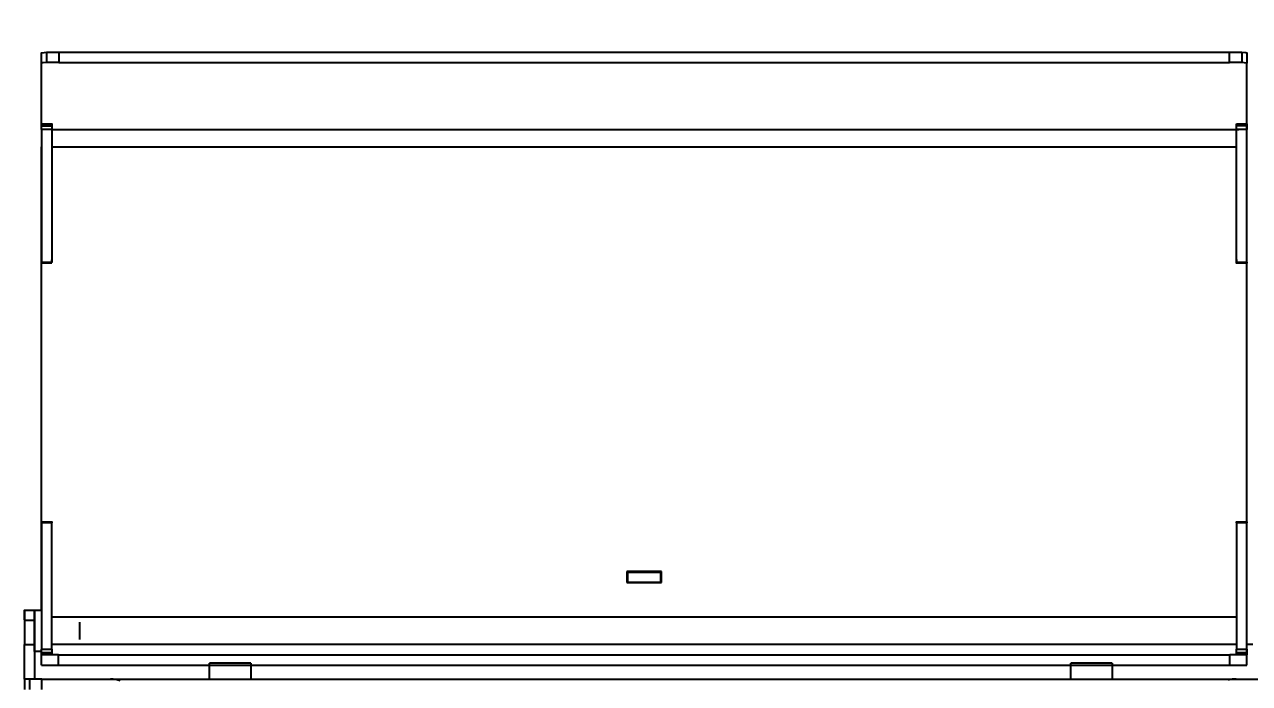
# Model space of a CAD drawing. Header units: millimetres. Extents: x 10366 to 18985, y 24538 to 29685.
# Drawn here: x 16880.5 to 17236.2, y 28108.2 to 28299.5 of the extents above; entities that cross this region are included whole.
import ezdxf

# ---------------------------------------------------------------- set-up
doc = ezdxf.new("R2010")
doc.units = ezdxf.units.MM
doc.header["$LTSCALE"] = 3
doc.layers.add('DomyÅ›lny', color=7, linetype='Continuous')
doc.styles.get("Standard").update_dxf_attribs({"font": 'arial.ttf'})
doc.dimstyles.new('MATEUSZ', dxfattribs={"dimtxt": 35, "dimasz": 16, "dimexe": 0.18, "dimexo": 0.0625, "dimgap": 0.09, "dimtad": 0, "dimdec": 0, "dimdsep": 46, "dimtxsty": 'Standard', "dimblk": 'DOT', "dimcen": 0.09, "dimse1": 1, "dimse2": 1, "dimadec": 0, "dimazin": 0, "dimtfac": 1, "dimtdec": 0, "dimtofl": 0, "dimtmove": 0, "dimatfit": 3, "dimfxl": 1, "dimtolj": 1, "dimtzin": 0, "dimlwd": 9, "dimlwe": 9, "dimarcsym": 0})

# ---------------------------------------------------------------- blocks, each defined once
blk = doc.blocks.new('_Dot')
at = {"color": 0, "linetype": 'ByBlock', "lineweight": -2}
blk.add_line((-0.5, 0), (-1, 0), dxfattribs=at)
at = {"color": 0, "linetype": 'ByBlock', "const_width": 0.5}
blk.add_lwpolyline([(-0.25, 0, 1), (0.25, 0, 1)], format="xyb", close=True, dxfattribs=at)
blk = doc.blocks.new('*D24')
at = {"color": 0, "lineweight": 9, "transparency": 16777216}
for p, q in [((16629.69, 28275.46), (16629.69, 27844.04)), ((16629.69, 27335.46), (16629.69, 27766.89))]:
    blk.add_line(p, q, dxfattribs=at)
at = {"layer": 'Defpoints', "color": 0, "transparency": 16777216}
for p in [(16629.69, 28291.46), (16890.48, 28291.46), (16910.55, 27319.46)]:
    blk.add_point(p, dxfattribs=at)
at = {"color": 0, "lineweight": 9, "transparency": 16777216, "xscale": 16, "yscale": 16, "zscale": 16}
for p, rotation in [((16629.69, 28291.46), 90), ((16629.69, 27319.46), 270)]:
    blk.add_blockref('_Dot', p, dxfattribs=dict(at, rotation=rotation))
at = {"color": 0, "transparency": 16777216, "insert": (16629.69, 27805.46), "char_height": 35, "attachment_point": 5, "rotation": 90}
blk.add_mtext('\\A1;972', dxfattribs=at)

msp = doc.modelspace()

# ---------------------------------------------------------------- linework, layer by layer
at = {"layer": 'DomyÅ›lny'}
for p, q in [((16885.45, 28288.21), (16885.45, 28291.2)), ((16886.92, 28291.39), (16886.92, 28288.39)), ((16890.48, 28291.46), (17230.42, 28291.46)), ((16890.48, 28291.46), (16890.48, 28288.47)), ((17230.42, 28288.47), (17230.42, 28291.46)), ((17233.98, 28291.39), (17233.98, 28288.39)), ((17235.45, 28291.2), (17235.45, 28288.21)), ((16885.45, 28268.95), (16885.45, 28288.21)), ((16890.48, 28288.47), (17230.42, 28288.47)), ((17235.45, 28268.95), (17235.45, 28288.21)), ((16885.45, 28270.67), (16888.45, 28270.67)), ((16885.45, 28270.08), (16888.45, 28270.08)), ((16885.45, 28268.98), (16885.45, 28230.47)), ((16888.45, 28268.98), (16885.45, 28268.98)), ((16888.32, 28268.95), (17233.06, 28268.95)), ((16888.45, 28268.98), (16888.45, 28230.47)), ((17232.45, 28270.66), (17235.45, 28270.66)), ((17235.45, 28270.08), (17232.45, 28270.08)), ((17232.45, 28230.51), (17232.45, 28268.97)), ((17235.45, 28268.97), (17232.45, 28268.97)), ((17235.45, 28230.51), (17235.45, 28268.97)), ((16885.45, 28129.24), (16885.45, 28263.94)), ((16888.45, 28263.94), (17232.45, 28263.94)), ((17235.45, 28127.19), (17235.45, 28263.94)), ((16885.45, 28230.47), (16888.45, 28230.47)), ((16885.45, 28230.23), (16888.45, 28230.23)), ((16888.45, 28230.16), (16885.45, 28230.16)), ((17232.45, 28230.51), (17235.45, 28230.51)), ((17235.45, 28230.2), (17232.45, 28230.2)), ((16885.45, 28155.05), (16888.45, 28155.05)), ((16888.45, 28154.76), (16885.45, 28154.76)), ((16885.45, 28154.76), (16885.45, 28118.17)), ((16888.45, 28118.17), (16888.45, 28154.76)), ((17232.45, 28155.05), (17235.45, 28155.05)), ((17232.45, 28154.76), (17232.45, 28118.17)), ((17235.45, 28154.76), (17232.45, 28154.76)), ((17235.45, 28118.17), (17235.45, 28154.76)), ((17055.42, 28140.66), (17055.42, 28137.46)), ((17065.48, 28140.66), (17055.42, 28140.66)), ((17055.7, 28137.46), (17055.7, 28140.46)), ((17055.7, 28140.46), (17065.2, 28140.46)), ((17065.2, 28140.46), (17065.2, 28137.46)), ((17065.48, 28137.46), (17065.48, 28140.66)), ((17055.42, 28137.46), (17065.48, 28137.46)), ((17065.2, 28137.46), (17055.7, 28137.46)), ((16880.55, 28129.46), (16883.55, 28129.46)), ((16883.44, 28129.46), (16885.44, 28129.46)), ((16880.55, 28126.54), (16883.55, 28126.54)), ((17232.45, 28127.46), (16888.45, 28127.46)), ((16880.55, 28109.46), (16880.55, 28119.46)), ((16880.55, 28119.46), (16883.55, 28119.46)), ((16883.55, 28109.46), (16883.55, 28119.46)), ((17232.45, 28119.46), (16888.45, 28119.46)), ((17235.45, 28116.46), (17235.45, 28120.03)), ((17237.15, 28119.46), (17235.45, 28119.46)), ((16885.44, 28117.46), (16883.44, 28117.46)), ((16885.45, 28118.17), (16888.45, 28118.17)), ((16888.45, 28117.08), (16885.45, 28117.08)), ((16885.45, 28113.46), (16885.45, 28116.46)), ((16890.45, 28116.46), (17230.45, 28116.46)), ((16890.45, 28113.46), (16890.45, 28116.46)), ((17230.45, 28113.46), (17230.45, 28116.46)), ((17232.45, 28118.17), (17235.45, 28118.17)), ((17235.45, 28117.08), (17232.45, 28117.08)), ((17235.45, 28113.46), (17235.45, 28116.46)), ((16890.45, 28113.46), (17230.45, 28113.46)), ((16934.29, 28109.46), (16934.29, 28114.06)), ((16946.29, 28114.06), (16946.29, 28109.46)), ((17184.29, 28109.46), (17184.29, 28114.06)), ((17196.29, 28114.06), (17196.29, 28109.46)), ((16880.55, 28109.46), (16880.55, 28106.46)), ((16882.01, 28109.46), (16882.01, 28106.46)), ((16885.55, 28109.46), (17955.55, 28109.46)), ((16885.55, 28106.46), (16885.55, 28109.46))]:
    msp.add_line(p, q, dxfattribs=at)
for points in [[(16885.45, 28291.2, 0), (16885.45, 28291.2, 0), (16885.45, 28291.21, 0), (16885.45, 28291.21, 0), (16885.45, 28291.21, 0), (16885.45, 28291.21, 0), (16885.45, 28291.21, 0), (16885.46, 28291.22, 0), (16885.46, 28291.22, 0), (16885.47, 28291.23, 0), (16885.48, 28291.23, 0), (16885.52, 28291.24, 0), (16885.62, 28291.27, 0), (16886.92, 28291.39, 0)], [(16886.92, 28291.39, 0), (16890.48, 28291.46, 0)], [(17230.42, 28291.46, 0), (17233.98, 28291.39, 0)], [(17233.98, 28291.39, 0), (17235.1, 28291.3, 0), (17235.37, 28291.25, 0), (17235.4, 28291.24, 0), (17235.43, 28291.23, 0), (17235.44, 28291.22, 0), (17235.44, 28291.22, 0), (17235.44, 28291.21, 0), (17235.45, 28291.21, 0), (17235.45, 28291.21, 0), (17235.45, 28291.21, 0), (17235.45, 28291.21, 0), (17235.45, 28291.2, 0), (17235.45, 28291.2, 0)], [(16886.92, 28288.39, 0), (16885.83, 28288.31, 0), (16885.54, 28288.26, 0), (16885.5, 28288.24, 0), (16885.47, 28288.23, 0), (16885.46, 28288.23, 0), (16885.46, 28288.22, 0), (16885.45, 28288.22, 0), (16885.45, 28288.22, 0), (16885.45, 28288.21, 0), (16885.45, 28288.21, 0), (16885.45, 28288.21, 0), (16885.45, 28288.21, 0), (16885.45, 28288.21, 0)], [(16890.48, 28288.47, 0), (16886.92, 28288.39, 0)], [(17233.98, 28288.39, 0), (17230.42, 28288.47, 0)], [(17235.45, 28288.21, 0), (17235.45, 28288.21, 0), (17235.45, 28288.21, 0), (17235.45, 28288.21, 0), (17235.45, 28288.21, 0), (17235.45, 28288.21, 0), (17235.44, 28288.22, 0), (17235.44, 28288.22, 0), (17235.44, 28288.22, 0), (17235.43, 28288.23, 0), (17235.42, 28288.24, 0), (17235.38, 28288.25, 0), (17235.28, 28288.27, 0), (17233.98, 28288.39, 0)], [(16885.45, 28270.08, 0), (16885.45, 28270.52, 0), (16885.45, 28270.64, 0), (16885.45, 28270.66, 0), (16885.45, 28270.67, 0), (16885.45, 28270.67, 0), (16885.45, 28270.67, 0), (16885.45, 28270.67, 0), (16885.45, 28270.67, 0), (16885.45, 28270.67, 0), (16885.45, 28270.67, 0), (16885.45, 28270.67, 0), (16885.45, 28270.67, 0), (16885.45, 28270.67, 0), (16885.45, 28270.67, 0), (16885.45, 28270.67, 0), (16885.45, 28270.67, 0), (16885.45, 28270.67, 0), (16885.45, 28270.67, 0), (16885.45, 28270.66, 0)], [(16885.45, 28268.98, 0), (16885.45, 28270.08, 0)], [(16888.45, 28270.66, 0), (16888.45, 28270.67, 0), (16888.45, 28270.67, 0), (16888.45, 28270.67, 0), (16888.45, 28270.67, 0), (16888.45, 28270.67, 0), (16888.45, 28270.67, 0), (16888.45, 28270.67, 0), (16888.45, 28270.67, 0), (16888.45, 28270.67, 0), (16888.45, 28270.67, 0), (16888.45, 28270.67, 0), (16888.45, 28270.67, 0), (16888.45, 28270.67, 0), (16888.45, 28270.67, 0), (16888.45, 28270.67, 0), (16888.45, 28270.67, 0), (16888.45, 28270.67, 0), (16888.45, 28270.67, 0), (16888.45, 28270.67, 0), (16888.45, 28270.67, 0), (16888.45, 28270.67, 0), (16888.45, 28270.66, 0), (16888.45, 28270.66, 0), (16888.45, 28270.65, 0), (16888.45, 28270.59, 0), (16888.45, 28270.08, 0)], [(16888.45, 28270.08, 0), (16888.45, 28268.98, 0)], [(17232.45, 28270.08, 0), (17232.45, 28270.52, 0), (17232.45, 28270.63, 0), (17232.45, 28270.66, 0), (17232.45, 28270.66, 0), (17232.45, 28270.66, 0), (17232.45, 28270.66, 0), (17232.45, 28270.66, 0), (17232.45, 28270.66, 0), (17232.45, 28270.66, 0), (17232.45, 28270.66, 0), (17232.45, 28270.66, 0), (17232.45, 28270.66, 0), (17232.45, 28270.66, 0), (17232.45, 28270.66, 0), (17232.45, 28270.66, 0), (17232.45, 28270.66, 0), (17232.45, 28270.66, 0), (17232.45, 28270.66, 0), (17232.45, 28270.66, 0), (17232.45, 28270.66, 0)], [(17232.45, 28268.97, 0), (17232.45, 28270.08, 0)], [(17235.45, 28270.66, 0), (17235.45, 28270.66, 0), (17235.45, 28270.66, 0), (17235.45, 28270.66, 0), (17235.45, 28270.66, 0), (17235.45, 28270.66, 0), (17235.45, 28270.66, 0), (17235.45, 28270.66, 0), (17235.45, 28270.66, 0), (17235.45, 28270.66, 0), (17235.45, 28270.66, 0), (17235.45, 28270.66, 0), (17235.45, 28270.66, 0), (17235.45, 28270.66, 0), (17235.45, 28270.66, 0), (17235.45, 28270.66, 0), (17235.45, 28270.66, 0), (17235.45, 28270.66, 0), (17235.45, 28270.66, 0), (17235.45, 28270.66, 0), (17235.45, 28270.66, 0), (17235.45, 28270.66, 0), (17235.45, 28270.66, 0), (17235.45, 28270.66, 0), (17235.45, 28270.64, 0), (17235.45, 28270.59, 0), (17235.45, 28270.08, 0)], [(17235.45, 28270.08, 0), (17235.45, 28268.97, 0)], [(16885.45, 28231.16, 0), (16885.45, 28230.23, 0)], [(16888.45, 28230.23, 0), (16888.45, 28230.6, 0), (16888.45, 28231.16, 0)], [(17232.45, 28231.2, 0), (17232.45, 28230.27, 0)], [(17232.45, 28230.27, 0), (17232.45, 28230.2, 0), (17232.45, 28230.2, 0), (17232.45, 28230.2, 0), (17232.45, 28230.2, 0), (17232.45, 28230.2, 0), (17232.45, 28230.2, 0), (17232.45, 28230.2, 0), (17232.45, 28230.2, 0), (17232.45, 28230.2, 0), (17232.45, 28230.2, 0), (17232.45, 28230.2, 0), (17232.45, 28230.2, 0), (17232.45, 28230.2, 0), (17232.45, 28230.2, 0), (17232.45, 28230.2, 0), (17232.45, 28230.2, 0), (17232.45, 28230.2, 0), (17232.45, 28230.2, 0), (17232.45, 28230.2, 0), (17232.45, 28230.21, 0), (17232.45, 28230.25, 0), (17232.45, 28230.51, 0)], [(17235.45, 28230.27, 0), (17235.45, 28230.64, 0), (17235.45, 28231.2, 0)], [(17235.45, 28230.51, 0), (17235.45, 28230.22, 0), (17235.45, 28230.2, 0), (17235.45, 28230.2, 0), (17235.45, 28230.2, 0), (17235.45, 28230.2, 0), (17235.45, 28230.2, 0), (17235.45, 28230.2, 0), (17235.45, 28230.2, 0), (17235.45, 28230.2, 0), (17235.45, 28230.2, 0), (17235.45, 28230.2, 0), (17235.45, 28230.2, 0), (17235.45, 28230.2, 0), (17235.45, 28230.2, 0), (17235.45, 28230.2, 0), (17235.45, 28230.2, 0), (17235.45, 28230.2, 0), (17235.45, 28230.2, 0), (17235.45, 28230.2, 0), (17235.45, 28230.2, 0), (17235.45, 28230.2, 0), (17235.45, 28230.2, 0), (17235.45, 28230.21, 0), (17235.45, 28230.22, 0), (17235.45, 28230.27, 0)], [(16885.45, 28154.76, 0), (16885.45, 28155.03, 0), (16885.45, 28155.05, 0), (16885.45, 28155.05, 0), (16885.45, 28155.05, 0), (16885.45, 28155.05, 0), (16885.45, 28155.05, 0), (16885.45, 28155.05, 0), (16885.45, 28155.05, 0), (16885.45, 28155.05, 0), (16885.45, 28155.05, 0), (16885.45, 28155.05, 0), (16885.45, 28155.05, 0), (16885.45, 28155.05, 0), (16885.45, 28155.05, 0), (16885.45, 28155.05, 0), (16885.45, 28155.05, 0), (16885.45, 28155.05, 0), (16885.45, 28155.05, 0), (16885.45, 28155.05, 0), (16885.45, 28155.05, 0), (16885.45, 28155.05, 0), (16885.45, 28155.05, 0), (16885.45, 28155.03, 0), (16885.45, 28154.97, 0)], [(16885.45, 28154.97, 0), (16885.45, 28154.61, 0), (16885.45, 28154.05, 0)], [(16888.45, 28154.97, 0), (16888.45, 28155.04, 0), (16888.45, 28155.05, 0), (16888.45, 28155.05, 0), (16888.45, 28155.05, 0), (16888.45, 28155.05, 0), (16888.45, 28155.05, 0), (16888.45, 28155.05, 0), (16888.45, 28155.05, 0), (16888.45, 28155.05, 0), (16888.45, 28155.05, 0), (16888.45, 28155.05, 0), (16888.45, 28155.05, 0), (16888.45, 28155.05, 0), (16888.45, 28155.05, 0), (16888.45, 28155.05, 0), (16888.45, 28155.05, 0), (16888.45, 28155.05, 0), (16888.45, 28155.05, 0), (16888.45, 28155.05, 0), (16888.45, 28155.05, 0), (16888.45, 28155.05, 0), (16888.45, 28155.04, 0), (16888.45, 28155.01, 0), (16888.45, 28154.76, 0)], [(16888.45, 28154.05, 0), (16888.45, 28154.97, 0)], [(17232.45, 28154.76, 0), (17232.45, 28155.03, 0), (17232.45, 28155.05, 0), (17232.45, 28155.05, 0), (17232.45, 28155.05, 0), (17232.45, 28155.05, 0), (17232.45, 28155.05, 0), (17232.45, 28155.05, 0), (17232.45, 28155.05, 0), (17232.45, 28155.05, 0), (17232.45, 28155.05, 0), (17232.45, 28155.05, 0), (17232.45, 28155.05, 0), (17232.45, 28155.05, 0), (17232.45, 28155.05, 0), (17232.45, 28155.05, 0), (17232.45, 28155.05, 0), (17232.45, 28155.05, 0), (17232.45, 28155.05, 0), (17232.45, 28155.05, 0), (17232.45, 28155.05, 0), (17232.45, 28155.05, 0), (17232.45, 28155.05, 0), (17232.45, 28155.03, 0), (17232.45, 28154.97, 0)], [(17232.45, 28154.97, 0), (17232.45, 28154.61, 0), (17232.45, 28154.05, 0)], [(17235.45, 28154.97, 0), (17235.45, 28155.04, 0), (17235.45, 28155.05, 0), (17235.45, 28155.05, 0), (17235.45, 28155.05, 0), (17235.45, 28155.05, 0), (17235.45, 28155.05, 0), (17235.45, 28155.05, 0), (17235.45, 28155.05, 0), (17235.45, 28155.05, 0), (17235.45, 28155.05, 0), (17235.45, 28155.05, 0), (17235.45, 28155.05, 0), (17235.45, 28155.05, 0), (17235.45, 28155.05, 0), (17235.45, 28155.05, 0), (17235.45, 28155.05, 0), (17235.45, 28155.05, 0), (17235.45, 28155.05, 0), (17235.45, 28155.05, 0), (17235.45, 28155.05, 0), (17235.45, 28155.05, 0), (17235.45, 28155.04, 0), (17235.45, 28155.01, 0), (17235.45, 28154.76, 0)], [(17235.45, 28154.05, 0), (17235.45, 28154.97, 0)], [(16880.55, 28126.68, 0), (16880.55, 28128.81, 0), (16880.55, 28129.32, 0), (16880.55, 28129.43, 0), (16880.55, 28129.46, 0), (16880.55, 28129.46, 0), (16880.55, 28129.46, 0), (16880.55, 28129.46, 0), (16880.55, 28129.46, 0), (16880.55, 28129.46, 0), (16880.55, 28129.46, 0), (16880.55, 28129.46, 0), (16880.55, 28129.46, 0), (16880.55, 28129.46, 0), (16880.55, 28129.46, 0), (16880.55, 28129.46, 0), (16880.55, 28129.46, 0), (16880.55, 28129.46, 0), (16880.55, 28129.46, 0), (16880.55, 28129.46, 0), (16880.55, 28129.46, 0), (16880.55, 28129.46, 0), (16880.55, 28129.46, 0), (16880.55, 28129.46, 0), (16880.55, 28129.45, 0), (16880.55, 28129.4, 0), (16880.55, 28129.18, 0), (16880.55, 28128.26, 0), (16880.55, 28126.54, 0)], [(16883.44, 28123.46, 0), (16883.44, 28129.46, 0)], [(16883.55, 28126.54, 0), (16883.55, 28129.46, 0)], [(16880.55, 28126.54, 0), (16880.55, 28119.46, 0)], [(16883.55, 28119.46, 0), (16883.55, 28126.54, 0)], [(16896.53, 28125.96, 0), (16896.53, 28125.96, 0), (16896.53, 28125.96, 0), (16896.53, 28125.96, 0), (16896.53, 28125.96, 0), (16896.53, 28125.96, 0), (16896.53, 28125.96, 0), (16896.53, 28125.96, 0), (16896.53, 28125.96, 0), (16896.53, 28125.96, 0), (16896.53, 28125.96, 0), (16896.53, 28125.96, 0), (16896.53, 28125.96, 0), (16896.53, 28125.96, 0), (16896.53, 28125.95, 0), (16896.53, 28125.89, 0), (16896.53, 28125.66, 0), (16896.53, 28123.46, 0)], [(16883.44, 28117.46, 0), (16883.44, 28117.46, 0), (16883.44, 28117.46, 0), (16883.44, 28117.46, 0), (16883.44, 28117.46, 0), (16883.44, 28117.46, 0), (16883.44, 28117.46, 0), (16883.44, 28117.46, 0), (16883.44, 28117.46, 0), (16883.44, 28117.46, 0), (16883.44, 28117.46, 0), (16883.44, 28117.46, 0), (16883.44, 28117.47, 0), (16883.44, 28117.47, 0), (16883.44, 28117.51, 0), (16883.44, 28117.64, 0), (16883.44, 28118.2, 0), (16883.44, 28123.46, 0)], [(16896.53, 28123.46, 0), (16896.53, 28120.96, 0)], [(16885.45, 28117.08, 0), (16885.45, 28118.17, 0)], [(16885.45, 28116.46, 0), (16885.45, 28116.46, 0), (16885.45, 28116.46, 0), (16885.45, 28116.46, 0), (16885.45, 28116.46, 0), (16885.45, 28116.46, 0), (16885.45, 28116.46, 0), (16885.45, 28116.46, 0), (16885.45, 28116.46, 0), (16885.45, 28116.46, 0), (16885.45, 28116.46, 0), (16885.45, 28116.46, 0), (16885.45, 28116.47, 0), (16885.45, 28116.47, 0), (16885.45, 28116.48, 0), (16885.45, 28116.54, 0), (16885.45, 28117.08, 0)], [(16890.45, 28116.46, 0), (16885.45, 28116.46, 0)], [(16888.45, 28118.17, 0), (16888.45, 28117.08, 0)], [(16888.45, 28117.08, 0), (16888.45, 28116.46, 0)], [(17235.45, 28116.46, 0), (17235.45, 28116.46, 0), (17235.45, 28116.46, 0), (17235.45, 28116.46, 0), (17235.45, 28116.46, 0), (17235.45, 28116.46, 0), (17235.45, 28116.46, 0), (17235.45, 28116.46, 0), (17235.45, 28116.46, 0), (17235.45, 28116.46, 0), (17235.45, 28116.46, 0), (17235.45, 28116.46, 0), (17235.45, 28116.46, 0), (17235.44, 28116.46, 0), (17235.41, 28116.46, 0), (17235.3, 28116.46, 0), (17234.83, 28116.46, 0), (17230.45, 28116.46, 0)], [(17232.45, 28117.08, 0), (17232.45, 28118.17, 0)], [(17232.45, 28116.46, 0), (17232.45, 28116.46, 0), (17232.45, 28116.46, 0), (17232.45, 28116.46, 0), (17232.45, 28116.46, 0), (17232.45, 28116.46, 0), (17232.45, 28116.46, 0), (17232.45, 28116.46, 0), (17232.45, 28116.46, 0), (17232.45, 28116.46, 0), (17232.45, 28116.46, 0), (17232.45, 28116.46, 0), (17232.45, 28116.47, 0), (17232.45, 28116.47, 0), (17232.45, 28116.48, 0), (17232.45, 28116.54, 0), (17232.45, 28117.08, 0)], [(17235.45, 28118.17, 0), (17235.45, 28117.08, 0)], [(17235.45, 28117.08, 0), (17235.45, 28116.46, 0)], [(16885.45, 28113.46, 0), (16885.45, 28113.46, 0), (16885.45, 28113.46, 0), (16885.45, 28113.46, 0), (16885.45, 28113.46, 0), (16885.45, 28113.46, 0), (16885.45, 28113.46, 0), (16885.45, 28113.46, 0), (16885.45, 28113.46, 0), (16885.45, 28113.46, 0), (16885.45, 28113.46, 0), (16885.45, 28113.46, 0), (16885.46, 28113.46, 0), (16885.48, 28113.46, 0), (16885.6, 28113.46, 0), (16886.07, 28113.46, 0), (16890.45, 28113.46, 0)], [(16940.29, 28114.06, 0), (16936.05, 28114.06, 0), (16934.71, 28114.06, 0), (16934.39, 28114.06, 0), (16934.31, 28114.06, 0), (16934.29, 28114.06, 0), (16934.29, 28114.06, 0), (16934.29, 28114.06, 0), (16934.29, 28114.06, 0), (16934.29, 28114.06, 0), (16934.29, 28114.06, 0), (16934.29, 28114.06, 0), (16934.29, 28114.06, 0), (16934.29, 28114.06, 0), (16934.29, 28114.06, 0), (16934.29, 28114.06, 0), (16934.29, 28114.06, 0), (16934.29, 28114.06, 0), (16934.29, 28114.06, 0)], [(16946.29, 28114.06, 0), (16946.29, 28114.06, 0), (16946.29, 28114.06, 0), (16946.29, 28114.06, 0), (16946.29, 28114.06, 0), (16946.29, 28114.06, 0), (16946.29, 28114.06, 0), (16946.29, 28114.06, 0), (16946.29, 28114.06, 0), (16946.29, 28114.06, 0), (16946.29, 28114.06, 0), (16946.29, 28114.06, 0), (16946.28, 28114.06, 0), (16946.25, 28114.06, 0), (16946.11, 28114.06, 0), (16945.55, 28114.06, 0), (16940.29, 28114.06, 0)], [(17190.29, 28114.06, 0), (17186.05, 28114.06, 0), (17184.71, 28114.06, 0), (17184.39, 28114.06, 0), (17184.31, 28114.06, 0), (17184.29, 28114.06, 0), (17184.29, 28114.06, 0), (17184.29, 28114.06, 0), (17184.29, 28114.06, 0), (17184.29, 28114.06, 0), (17184.29, 28114.06, 0), (17184.29, 28114.06, 0), (17184.29, 28114.06, 0), (17184.29, 28114.06, 0), (17184.29, 28114.06, 0), (17184.29, 28114.06, 0), (17184.29, 28114.06, 0), (17184.29, 28114.06, 0), (17184.29, 28114.06, 0)], [(17196.29, 28114.06, 0), (17196.29, 28114.06, 0), (17196.29, 28114.06, 0), (17196.29, 28114.06, 0), (17196.29, 28114.06, 0), (17196.29, 28114.06, 0), (17196.29, 28114.06, 0), (17196.29, 28114.06, 0), (17196.29, 28114.06, 0), (17196.29, 28114.06, 0), (17196.29, 28114.06, 0), (17196.29, 28114.06, 0), (17196.29, 28114.06, 0), (17196.28, 28114.06, 0), (17196.25, 28114.06, 0), (17196.11, 28114.06, 0), (17195.55, 28114.06, 0), (17190.29, 28114.06, 0)], [(17230.45, 28113.46, 0), (17235.45, 28113.46, 0)], [(16882.01, 28109.46, 0), (16880.55, 28109.46, 0)], [(16885.55, 28109.46, 0), (16882.01, 28109.46, 0)]]:
    msp.add_polyline3d(points, dxfattribs=at)
for centre, start, end in [((16905.53, 28101.44), 69.51, 90), ((17232.32, 28101.44), 90, 106.5171)]:
    msp.add_arc(centre, 8.02, start, end, dxfattribs=at)

# ---------------------------------------------------------------- dimensions: what is measured, and where the dimension line sits
dim = msp.add_linear_dim(base=(16629.69, 28291.46), p1=(16910.55, 27319.46), p2=(16890.48, 28291.46), angle=90, dimstyle='MATEUSZ')
dim.commit()
dim.dimension.update_dxf_attribs({"geometry": '*D24', "text_midpoint": (16629.69, 27805.46)})

doc.saveas('drawing.dxf')
